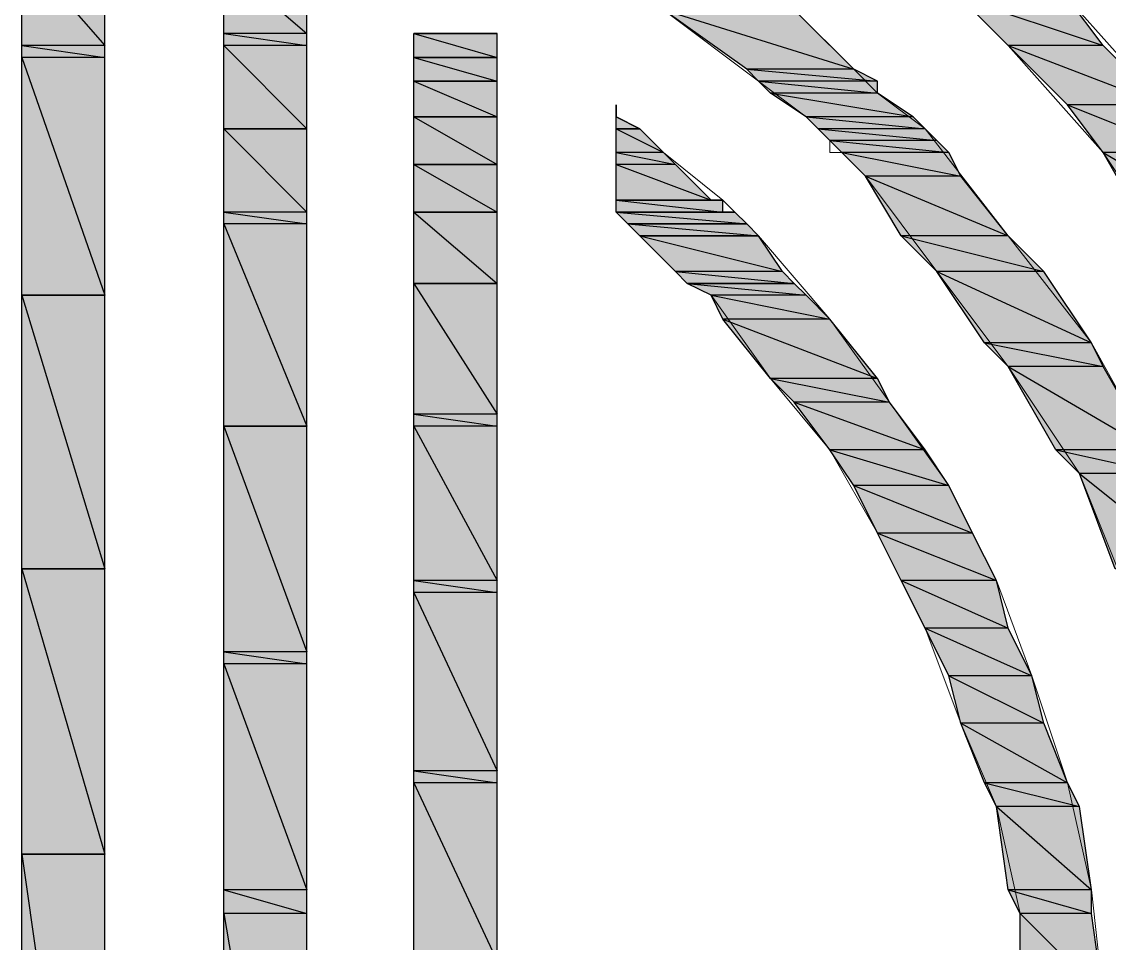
# Model space of a CAD drawing. Header units: millimetres. Extents: x -678 to 5260, y -935 to 3264.
# Drawn here: x 4805.09 to 4835.47, y -808.9 to -783.18 of the extents above; entities that cross this region are included whole.
import ezdxf

# ---------------------------------------------------------------- set-up
doc = ezdxf.new("R2010")
doc.units = ezdxf.units.MM
doc.header["$MEASUREMENT"] = 0
doc.layers.get('0').update_dxf_attribs({"linetype": 'CONTINUOUS'})

msp = doc.modelspace()

# ---------------------------------------------------------------- hatches: boundary and pattern name
at = {"true_color": 0x000007}
h = msp.add_hatch(color=7, dxfattribs=at)
h.paths.add_polyline_path([(4807.41553, -781.18641), (4805.09188, -781.18641), (4807.41553, -783.84201)])
h.paths.add_polyline_path([(4805.09188, -781.18641), (4807.41553, -783.84201), (4805.09188, -783.84201)])
h = msp.add_hatch(color=7, dxfattribs=at)
h.paths.add_polyline_path([(4813.05869, -781.51836), (4810.73503, -781.51836), (4813.05869, -783.51006)])
h.paths.add_polyline_path([(4810.73503, -781.51836), (4813.05869, -783.51006), (4810.73503, -783.51006)])
h = msp.add_hatch(color=7, dxfattribs=at)
h.paths.add_polyline_path([(4834.3035, -782.51421), (4831.31595, -782.51421), (4835.29935, -783.84201)])
h.paths.add_polyline_path([(4831.31595, -782.51421), (4835.29935, -783.84201), (4832.64375, -783.84201)])
h = msp.add_hatch(color=7, dxfattribs=at)
h.paths.add_polyline_path([(4826.66864, -782.84616), (4823.01719, -782.84616), (4828.3284, -784.50591)])
h.paths.add_polyline_path([(4823.01719, -782.84616), (4828.3284, -784.50591), (4825.34084, -784.50591)])
h = msp.add_hatch(color=7, dxfattribs=at)
h.paths.add_polyline_path([(4813.05869, -783.51006), (4810.73503, -783.51006), (4813.05869, -783.84201)])
h.paths.add_polyline_path([(4810.73503, -783.51006), (4813.05869, -783.84201), (4810.73503, -783.84201)])
h = msp.add_hatch(color=7, dxfattribs=at)
h.paths.add_polyline_path([(4818.36989, -783.51006), (4816.04624, -783.51006), (4818.36989, -784.17396)])
h.paths.add_polyline_path([(4816.04624, -783.51006), (4818.36989, -784.17396), (4816.04624, -784.17396)])
h.paths.add_polyline_path([(4818.36989, -784.17396), (4816.04624, -784.17396)])
h.paths.add_polyline_path([(4816.04624, -784.17396), (4818.36989, -784.17396)])
h = msp.add_hatch(color=7, dxfattribs=at)
h.paths.add_polyline_path([(4807.41553, -783.84201), (4805.09188, -783.84201), (4807.41553, -784.17396)])
h.paths.add_polyline_path([(4805.09188, -783.84201), (4807.41553, -784.17396), (4805.09188, -784.17396)])
h = msp.add_hatch(color=7, dxfattribs=at)
h.paths.add_polyline_path([(4813.05869, -783.84201), (4810.73503, -783.84201), (4813.05869, -786.16566)])
h.paths.add_polyline_path([(4810.73503, -783.84201), (4813.05869, -786.16566), (4810.73503, -786.16566)])
h = msp.add_hatch(color=7, dxfattribs=at)
h.paths.add_polyline_path([(4835.29935, -783.84201), (4832.64375, -783.84201), (4836.9591, -785.50176)])
h.paths.add_polyline_path([(4832.64375, -783.84201), (4836.9591, -785.50176), (4834.3035, -785.50176)])
h = msp.add_hatch(color=7, dxfattribs=at)
h.paths.add_polyline_path([(4807.41553, -784.17396), (4805.09188, -784.17396), (4807.41553, -790.81296)])
h.paths.add_polyline_path([(4805.09188, -784.17396), (4807.41553, -790.81296), (4805.09188, -790.81296)])
h = msp.add_hatch(color=7, dxfattribs=at)
h.paths.add_polyline_path([(4818.36989, -784.17396), (4816.04624, -784.17396), (4818.36989, -784.83786)])
h.paths.add_polyline_path([(4816.04624, -784.17396), (4818.36989, -784.83786), (4816.04624, -784.83786)])
h = msp.add_hatch(color=7, dxfattribs=at)
h.paths.add_polyline_path([(4828.3284, -784.50591), (4825.34084, -784.50591), (4828.9923, -784.83786)])
h.paths.add_polyline_path([(4825.34084, -784.50591), (4828.9923, -784.83786), (4825.67279, -784.83786)])
h = msp.add_hatch(color=7, dxfattribs=at)
h.paths.add_polyline_path([(4818.36989, -784.83786), (4816.04624, -784.83786), (4818.36989, -785.83371)])
h.paths.add_polyline_path([(4816.04624, -784.83786), (4818.36989, -785.83371), (4816.04624, -785.83371)])
h = msp.add_hatch(color=7, dxfattribs=at)
h.paths.add_polyline_path([(4828.9923, -784.83786), (4825.67279, -784.83786), (4828.9923, -785.16981)])
h.paths.add_polyline_path([(4825.67279, -784.83786), (4828.9923, -785.16981), (4826.00474, -785.16981)])
h = msp.add_hatch(color=7, dxfattribs=at)
h.paths.add_polyline_path([(4828.9923, -785.16981), (4826.00474, -785.16981), (4829.98815, -785.83371)])
h.paths.add_polyline_path([(4826.00474, -785.16981), (4829.98815, -785.83371), (4827.00059, -785.83371)])
h = msp.add_hatch(color=7, dxfattribs=at)
h.paths.add_polyline_path([(4836.9591, -785.50176), (4834.3035, -785.50176), (4837.623, -786.82956)])
h.paths.add_polyline_path([(4834.3035, -785.50176), (4837.623, -786.82956), (4835.29935, -786.82956)])
h = msp.add_hatch(color=7, dxfattribs=at)
h.paths.add_polyline_path([(4818.36989, -785.83371), (4816.04624, -785.83371), (4818.36989, -787.16151)])
h.paths.add_polyline_path([(4816.04624, -785.83371), (4818.36989, -787.16151), (4816.04624, -787.16151)])
h = msp.add_hatch(color=7, dxfattribs=at)
h.paths.add_polyline_path([(4821.68939, -785.83371), (4822.35329, -786.16566)])
h.paths.add_polyline_path([(4821.68939, -785.83371), (4822.35329, -786.16566), (4821.68939, -786.16566)])
h = msp.add_hatch(color=7, dxfattribs=at)
h.paths.add_polyline_path([(4829.98815, -785.83371), (4827.00059, -785.83371), (4830.3201, -786.16566)])
h.paths.add_polyline_path([(4827.00059, -785.83371), (4830.3201, -786.16566), (4827.33254, -786.16566)])
h = msp.add_hatch(color=7, dxfattribs=at)
h.paths.add_polyline_path([(4813.05869, -786.16566), (4810.73503, -786.16566), (4813.05869, -788.48931)])
h.paths.add_polyline_path([(4810.73503, -786.16566), (4813.05869, -788.48931), (4810.73503, -788.48931)])
h = msp.add_hatch(color=7, dxfattribs=at)
h.paths.add_polyline_path([(4822.35329, -786.16566), (4821.68939, -786.16566), (4823.01719, -786.82956)])
h.paths.add_polyline_path([(4821.68939, -786.16566), (4823.01719, -786.82956), (4821.68939, -786.82956)])
h = msp.add_hatch(color=7, dxfattribs=at)
h.paths.add_polyline_path([(4830.3201, -786.16566), (4827.33254, -786.16566), (4830.65205, -786.49761)])
h.paths.add_polyline_path([(4827.33254, -786.16566), (4830.65205, -786.49761), (4827.6645, -786.49761)])
h = msp.add_hatch(color=7, dxfattribs=at)
h.paths.add_polyline_path([(4830.65205, -786.49761), (4827.6645, -786.49761), (4830.984, -786.82956)])
h.paths.add_polyline_path([(4827.6645, -786.49761), (4830.984, -786.82956), (4827.99645, -786.82956)])
h = msp.add_hatch(color=7, dxfattribs=at)
h.paths.add_polyline_path([(4823.01719, -786.82956), (4821.68939, -786.82956), (4823.34914, -787.16151)])
h.paths.add_polyline_path([(4821.68939, -786.82956), (4823.34914, -787.16151), (4821.68939, -787.16151)])
h = msp.add_hatch(color=7, dxfattribs=at)
h.paths.add_polyline_path([(4830.984, -786.82956), (4827.99645, -786.82956), (4831.31595, -787.49346)])
h.paths.add_polyline_path([(4827.99645, -786.82956), (4831.31595, -787.49346), (4828.66035, -787.49346)])
h = msp.add_hatch(color=7, dxfattribs=at)
h.paths.add_polyline_path([(4837.623, -786.82956), (4835.29935, -786.82956), (4839.28275, -789.15321)])
h.paths.add_polyline_path([(4835.29935, -786.82956), (4839.28275, -789.15321), (4836.62715, -789.15321)])
h = msp.add_hatch(color=7, dxfattribs=at)
h.paths.add_polyline_path([(4818.36989, -787.16151), (4816.04624, -787.16151), (4818.36989, -788.48931)])
h.paths.add_polyline_path([(4816.04624, -787.16151), (4818.36989, -788.48931), (4816.04624, -788.48931)])
h = msp.add_hatch(color=7, dxfattribs=at)
h.paths.add_polyline_path([(4823.34914, -787.16151), (4821.68939, -787.16151), (4824.34499, -788.15736)])
h.paths.add_polyline_path([(4821.68939, -787.16151), (4824.34499, -788.15736), (4821.68939, -788.15736)])
h = msp.add_hatch(color=7, dxfattribs=at)
h.paths.add_polyline_path([(4831.31595, -787.49346), (4828.66035, -787.49346), (4832.64375, -789.15321)])
h.paths.add_polyline_path([(4828.66035, -787.49346), (4832.64375, -789.15321), (4829.6562, -789.15321)])
h = msp.add_hatch(color=7, dxfattribs=at)
h.paths.add_polyline_path([(4824.34499, -788.15736), (4821.68939, -788.15736), (4824.67694, -788.15736)])
h.paths.add_polyline_path([(4821.68939, -788.15736), (4824.67694, -788.15736)])
h = msp.add_hatch(color=7, dxfattribs=at)
h.paths.add_polyline_path([(4824.67694, -788.15736), (4821.68939, -788.15736), (4824.67694, -788.48931)])
h.paths.add_polyline_path([(4821.68939, -788.15736), (4824.67694, -788.48931), (4821.68939, -788.48931)])
h = msp.add_hatch(color=7, dxfattribs=at)
h.paths.add_polyline_path([(4813.05869, -788.48931), (4810.73503, -788.48931), (4813.05869, -788.82126)])
h.paths.add_polyline_path([(4810.73503, -788.48931), (4813.05869, -788.82126), (4810.73503, -788.82126)])
h = msp.add_hatch(color=7, dxfattribs=at)
h.paths.add_polyline_path([(4818.36989, -788.48931), (4816.04624, -788.48931), (4818.36989, -790.48101)])
h.paths.add_polyline_path([(4816.04624, -788.48931), (4818.36989, -790.48101), (4816.04624, -790.48101)])
h = msp.add_hatch(color=7, dxfattribs=at)
h.paths.add_polyline_path([(4824.67694, -788.48931), (4821.68939, -788.48931), (4825.00889, -788.48931)])
h.paths.add_polyline_path([(4821.68939, -788.48931), (4825.00889, -788.48931)])
h = msp.add_hatch(color=7, dxfattribs=at)
h.paths.add_polyline_path([(4825.00889, -788.48931), (4821.68939, -788.48931), (4825.34084, -788.82126)])
h.paths.add_polyline_path([(4821.68939, -788.48931), (4825.34084, -788.82126), (4822.02134, -788.82126)])
h = msp.add_hatch(color=7, dxfattribs=at)
h.paths.add_polyline_path([(4813.05869, -788.82126), (4810.73503, -788.82126), (4813.05869, -794.46442)])
h.paths.add_polyline_path([(4810.73503, -788.82126), (4813.05869, -794.46442), (4810.73503, -794.46442)])
h = msp.add_hatch(color=7, dxfattribs=at)
h.paths.add_polyline_path([(4825.34084, -788.82126), (4822.02134, -788.82126), (4825.67279, -789.15321)])
h.paths.add_polyline_path([(4822.02134, -788.82126), (4825.67279, -789.15321), (4822.35329, -789.15321)])
h = msp.add_hatch(color=7, dxfattribs=at)
h.paths.add_polyline_path([(4825.67279, -789.15321), (4822.35329, -789.15321), (4826.33669, -790.14906)])
h.paths.add_polyline_path([(4822.35329, -789.15321), (4826.33669, -790.14906), (4823.34914, -790.14906)])
h = msp.add_hatch(color=7, dxfattribs=at)
h.paths.add_polyline_path([(4832.64375, -789.15321), (4829.6562, -789.15321), (4833.6396, -790.14906)])
h.paths.add_polyline_path([(4829.6562, -789.15321), (4833.6396, -790.14906), (4830.65205, -790.14906)])
h = msp.add_hatch(color=7, dxfattribs=at)
h.paths.add_polyline_path([(4826.33669, -790.14906), (4823.34914, -790.14906), (4826.66864, -790.48101)])
h.paths.add_polyline_path([(4823.34914, -790.14906), (4826.66864, -790.48101), (4823.68109, -790.48101)])
h = msp.add_hatch(color=7, dxfattribs=at)
h.paths.add_polyline_path([(4833.6396, -790.14906), (4830.65205, -790.14906), (4834.9674, -792.14077)])
h.paths.add_polyline_path([(4830.65205, -790.14906), (4834.9674, -792.14077), (4831.97985, -792.14077)])
h = msp.add_hatch(color=7, dxfattribs=at)
h.paths.add_polyline_path([(4818.36989, -790.48101), (4816.04624, -790.48101), (4818.36989, -794.13247)])
h.paths.add_polyline_path([(4816.04624, -790.48101), (4818.36989, -794.13247), (4816.04624, -794.13247)])
h = msp.add_hatch(color=7, dxfattribs=at)
h.paths.add_polyline_path([(4826.66864, -790.48101), (4823.68109, -790.48101), (4827.00059, -790.81296)])
h.paths.add_polyline_path([(4823.68109, -790.48101), (4827.00059, -790.81296), (4824.34499, -790.81296)])
h = msp.add_hatch(color=7, dxfattribs=at)
h.paths.add_polyline_path([(4807.41553, -790.81296), (4805.09188, -790.81296), (4807.41553, -798.44782)])
h.paths.add_polyline_path([(4805.09188, -790.81296), (4807.41553, -798.44782), (4805.09188, -798.44782)])
h = msp.add_hatch(color=7, dxfattribs=at)
h.paths.add_polyline_path([(4827.00059, -790.81296), (4824.34499, -790.81296), (4827.6645, -791.47686)])
h.paths.add_polyline_path([(4824.34499, -790.81296), (4827.6645, -791.47686), (4824.67694, -791.47686)])
h = msp.add_hatch(color=7, dxfattribs=at)
h.paths.add_polyline_path([(4827.6645, -791.47686), (4824.67694, -791.47686), (4828.9923, -793.13662)])
h.paths.add_polyline_path([(4824.67694, -791.47686), (4828.9923, -793.13662), (4826.00474, -793.13662)])
h = msp.add_hatch(color=7, dxfattribs=at)
h.paths.add_polyline_path([(4834.9674, -792.14077), (4831.97985, -792.14077), (4835.29935, -792.80467)])
h.paths.add_polyline_path([(4831.97985, -792.14077), (4835.29935, -792.80467), (4832.64375, -792.80467)])
h = msp.add_hatch(color=7, dxfattribs=at)
h.paths.add_polyline_path([(4835.29935, -792.80467), (4832.64375, -792.80467), (4836.62715, -795.12832)])
h.paths.add_polyline_path([(4832.64375, -792.80467), (4836.62715, -795.12832), (4833.97155, -795.12832)])
h = msp.add_hatch(color=7, dxfattribs=at)
h.paths.add_polyline_path([(4828.9923, -793.13662), (4826.00474, -793.13662), (4829.32425, -793.80052)])
h.paths.add_polyline_path([(4826.00474, -793.13662), (4829.32425, -793.80052), (4826.66864, -793.80052)])
h = msp.add_hatch(color=7, dxfattribs=at)
h.paths.add_polyline_path([(4829.32425, -793.80052), (4826.66864, -793.80052), (4830.3201, -795.12832)])
h.paths.add_polyline_path([(4826.66864, -793.80052), (4830.3201, -795.12832), (4827.6645, -795.12832)])
h = msp.add_hatch(color=7, dxfattribs=at)
h.paths.add_polyline_path([(4818.36989, -794.13247), (4816.04624, -794.13247), (4818.36989, -794.46442)])
h.paths.add_polyline_path([(4816.04624, -794.13247), (4818.36989, -794.46442), (4816.04624, -794.46442)])
h = msp.add_hatch(color=7, dxfattribs=at)
h.paths.add_polyline_path([(4813.05869, -794.46442), (4810.73503, -794.46442), (4813.05869, -800.77147)])
h.paths.add_polyline_path([(4810.73503, -794.46442), (4813.05869, -800.77147), (4810.73503, -800.77147)])
h = msp.add_hatch(color=7, dxfattribs=at)
h.paths.add_polyline_path([(4818.36989, -794.46442), (4816.04624, -794.46442), (4818.36989, -798.77977)])
h.paths.add_polyline_path([(4816.04624, -794.46442), (4818.36989, -798.77977), (4816.04624, -798.77977)])
h = msp.add_hatch(color=7, dxfattribs=at)
h.paths.add_polyline_path([(4830.3201, -795.12832), (4827.6645, -795.12832), (4830.984, -796.12417)])
h.paths.add_polyline_path([(4827.6645, -795.12832), (4830.984, -796.12417), (4828.3284, -796.12417)])
h = msp.add_hatch(color=7, dxfattribs=at)
h.paths.add_polyline_path([(4836.62715, -795.12832), (4833.97155, -795.12832), (4836.9591, -795.79222)])
h.paths.add_polyline_path([(4833.97155, -795.12832), (4836.9591, -795.79222), (4834.63545, -795.79222)])
h = msp.add_hatch(color=7, dxfattribs=at)
h.paths.add_polyline_path([(4836.9591, -795.79222), (4834.63545, -795.79222), (4837.95495, -798.44782)])
h.paths.add_polyline_path([(4834.63545, -795.79222), (4837.95495, -798.44782), (4835.6313, -798.44782)])
h = msp.add_hatch(color=7, dxfattribs=at)
h.paths.add_polyline_path([(4830.984, -796.12417), (4828.3284, -796.12417), (4831.6479, -797.45197)])
h.paths.add_polyline_path([(4828.3284, -796.12417), (4831.6479, -797.45197), (4828.9923, -797.45197)])
h = msp.add_hatch(color=7, dxfattribs=at)
h.paths.add_polyline_path([(4831.6479, -797.45197), (4828.9923, -797.45197), (4832.3118, -798.77977)])
h.paths.add_polyline_path([(4828.9923, -797.45197), (4832.3118, -798.77977), (4829.6562, -798.77977)])
h = msp.add_hatch(color=7, dxfattribs=at)
h.paths.add_polyline_path([(4807.41553, -798.44782), (4805.09188, -798.44782), (4807.41553, -806.41462)])
h.paths.add_polyline_path([(4805.09188, -798.44782), (4807.41553, -806.41462), (4805.09188, -806.41462)])
h = msp.add_hatch(color=7, dxfattribs=at)
h.paths.add_polyline_path([(4818.36989, -798.77977), (4816.04624, -798.77977), (4818.36989, -799.11172)])
h.paths.add_polyline_path([(4816.04624, -798.77977), (4818.36989, -799.11172), (4816.04624, -799.11172)])
h = msp.add_hatch(color=7, dxfattribs=at)
h.paths.add_polyline_path([(4832.3118, -798.77977), (4829.6562, -798.77977), (4832.64375, -800.10757)])
h.paths.add_polyline_path([(4829.6562, -798.77977), (4832.64375, -800.10757), (4830.3201, -800.10757)])
h = msp.add_hatch(color=7, dxfattribs=at)
h.paths.add_polyline_path([(4818.36989, -799.11172), (4816.04624, -799.11172), (4818.36989, -804.09097)])
h.paths.add_polyline_path([(4816.04624, -799.11172), (4818.36989, -804.09097), (4816.04624, -804.09097)])
h = msp.add_hatch(color=7, dxfattribs=at)
h.paths.add_polyline_path([(4832.64375, -800.10757), (4830.3201, -800.10757), (4833.30765, -801.43537)])
h.paths.add_polyline_path([(4830.3201, -800.10757), (4833.30765, -801.43537), (4830.984, -801.43537)])
h = msp.add_hatch(color=7, dxfattribs=at)
h.paths.add_polyline_path([(4813.05869, -800.77147), (4810.73503, -800.77147), (4813.05869, -801.10342)])
h.paths.add_polyline_path([(4810.73503, -800.77147), (4813.05869, -801.10342), (4810.73503, -801.10342)])
h = msp.add_hatch(color=7, dxfattribs=at)
h.paths.add_polyline_path([(4813.05869, -801.10342), (4810.73503, -801.10342), (4813.05869, -807.41047)])
h.paths.add_polyline_path([(4810.73503, -801.10342), (4813.05869, -807.41047), (4810.73503, -807.41047)])
h = msp.add_hatch(color=7, dxfattribs=at)
h.paths.add_polyline_path([(4833.30765, -801.43537), (4830.984, -801.43537), (4833.6396, -802.76317)])
h.paths.add_polyline_path([(4830.984, -801.43537), (4833.6396, -802.76317), (4831.31595, -802.76317)])
h = msp.add_hatch(color=7, dxfattribs=at)
h.paths.add_polyline_path([(4833.6396, -802.76317), (4831.31595, -802.76317), (4834.3035, -804.42292)])
h.paths.add_polyline_path([(4831.31595, -802.76317), (4834.3035, -804.42292), (4831.97985, -804.42292)])
h = msp.add_hatch(color=7, dxfattribs=at)
h.paths.add_polyline_path([(4818.36989, -804.09097), (4816.04624, -804.09097), (4818.36989, -804.42292)])
h.paths.add_polyline_path([(4816.04624, -804.09097), (4818.36989, -804.42292), (4816.04624, -804.42292)])
h = msp.add_hatch(color=7, dxfattribs=at)
h.paths.add_polyline_path([(4818.36989, -804.42292), (4816.04624, -804.42292), (4818.36989, -809.40218)])
h.paths.add_polyline_path([(4816.04624, -804.42292), (4818.36989, -809.40218), (4816.04624, -809.40218)])
h = msp.add_hatch(color=7, dxfattribs=at)
h.paths.add_polyline_path([(4834.3035, -804.42292), (4831.97985, -804.42292), (4834.63545, -805.08682)])
h.paths.add_polyline_path([(4831.97985, -804.42292), (4834.63545, -805.08682), (4832.3118, -805.08682)])
h = msp.add_hatch(color=7, dxfattribs=at)
h.paths.add_polyline_path([(4834.63545, -805.08682), (4832.3118, -805.08682), (4834.9674, -807.41047)])
h.paths.add_polyline_path([(4832.3118, -805.08682), (4834.9674, -807.41047), (4832.64375, -807.41047)])
h = msp.add_hatch(color=7, dxfattribs=at)
h.paths.add_polyline_path([(4807.41553, -806.41462), (4805.09188, -806.41462), (4807.41553, -822.68018)])
h.paths.add_polyline_path([(4805.09188, -806.41462), (4807.41553, -822.68018), (4805.09188, -822.68018)])
h = msp.add_hatch(color=7, dxfattribs=at)
h.paths.add_polyline_path([(4813.05869, -807.41047), (4810.73503, -807.41047), (4813.05869, -808.07438)])
h.paths.add_polyline_path([(4810.73503, -807.41047), (4813.05869, -808.07438), (4810.73503, -808.07438)])
h = msp.add_hatch(color=7, dxfattribs=at)
h.paths.add_polyline_path([(4834.9674, -807.41047), (4832.64375, -807.41047), (4834.9674, -808.07438)])
h.paths.add_polyline_path([(4832.64375, -807.41047), (4834.9674, -808.07438), (4832.9757, -808.07438)])
h = msp.add_hatch(color=7, dxfattribs=at)
h.paths.add_polyline_path([(4813.05869, -808.07438), (4810.73503, -808.07438), (4813.05869, -821.68433)])
h.paths.add_polyline_path([(4810.73503, -808.07438), (4813.05869, -821.68433), (4810.73503, -821.68433)])
h = msp.add_hatch(color=7, dxfattribs=at)
h.paths.add_polyline_path([(4834.9674, -808.07438), (4832.9757, -808.07438), (4835.29935, -810.39803)])
h.paths.add_polyline_path([(4832.9757, -808.07438), (4835.29935, -810.39803), (4832.9757, -810.39803)])

# ---------------------------------------------------------------- linework, layer by layer
at = {"color": 7, "linetype": 'Continuous', "lineweight": 9, "true_color": 0x000007}
for points in [[(4807.41553, -780.85446), (4807.41553, -784.17396), (4807.41553, -787.49346), (4807.41553, -790.81296), (4807.41553, -794.46442), (4807.41553, -798.44782), (4807.41553, -806.41462), (4807.41553, -822.68018)], [(4805.09188, -822.68018), (4805.09188, -806.41462), (4805.09188, -798.44782), (4805.09188, -794.46442), (4805.09188, -790.81296), (4805.09188, -787.49346), (4805.09188, -784.17396), (4805.09188, -781.18641)], [(4810.73503, -822.01628), (4810.73503, -808.07438), (4810.73503, -801.10342), (4810.73503, -797.78392), (4810.73503, -794.46442), (4810.73503, -791.47686), (4810.73503, -788.82126), (4810.73503, -786.16566), (4810.73503, -783.84201), (4810.73503, -781.51836)], [(4813.05869, -781.51836), (4813.05869, -783.51006), (4813.05869, -786.16566), (4813.05869, -788.48931), (4813.05869, -791.47686), (4813.05869, -794.46442), (4813.05869, -797.45197), (4813.05869, -801.10342), (4813.05869, -807.41047), (4813.05869, -821.68433)], [(4825.67279, -781.85031), (4828.3284, -784.50591), (4828.9923, -785.16981), (4830.3201, -786.16566), (4832.64375, -789.15321), (4834.9674, -792.14077), (4836.62715, -795.12832)], [(4834.3035, -782.51421), (4836.9591, -785.50176)], [(4835.96325, -799.11172), (4834.63545, -795.79222), (4832.64375, -792.80467), (4830.65205, -790.14906), (4828.66035, -787.49346), (4827.99645, -786.82956), (4827.6645, -786.82956), (4827.6645, -786.49761), (4827.00059, -785.83371), (4825.67279, -784.83786), (4823.01719, -782.84616)], [(4837.29105, -789.81711), (4835.29935, -786.82956), (4832.64375, -783.84201), (4831.97985, -783.17811), (4831.6479, -782.84616)], [(4816.04624, -809.73413), (4816.04624, -804.42292), (4816.04624, -799.11172), (4816.04624, -796.78807), (4816.04624, -794.46442), (4816.04624, -792.14077), (4816.04624, -790.48101), (4816.04624, -788.48931), (4816.04624, -787.16151), (4816.04624, -785.83371), (4816.04624, -784.83786), (4816.04624, -784.17396), (4816.04624, -783.51006), (4816.37819, -783.51006), (4816.37819, -783.51006), (4817.04209, -783.51006), (4818.03794, -783.51006), (4818.36989, -783.51006), (4818.36989, -784.17396), (4818.36989, -784.83786), (4818.36989, -785.83371), (4818.36989, -787.16151), (4818.36989, -788.48931), (4818.36989, -790.48101), (4818.36989, -792.14077), (4818.36989, -794.46442), (4818.36989, -796.45612), (4818.36989, -798.77977), (4818.36989, -804.09097), (4818.36989, -809.40218)], [(4832.9757, -811.06193), (4832.9757, -808.07438), (4832.3118, -805.08682), (4831.31595, -802.76317), (4830.3201, -800.10757), (4828.9923, -797.45197), (4827.6645, -795.12832), (4826.00474, -793.13662), (4824.34499, -790.81296), (4823.68109, -790.48101), (4823.68109, -790.48101), (4823.68109, -790.48101), (4823.34914, -790.14906), (4822.35329, -789.15321), (4822.02134, -788.82126), (4821.68939, -788.48931), (4821.68939, -788.48931), (4821.68939, -788.15736), (4821.68939, -788.15736), (4821.68939, -787.16151), (4821.68939, -786.16566), (4821.68939, -785.83371), (4821.68939, -785.50176), (4821.68939, -785.83371), (4822.35329, -786.16566), (4823.01719, -786.82956), (4824.67694, -788.15736), (4825.00889, -788.48931), (4825.34084, -788.82126), (4825.67279, -789.15321), (4827.6645, -791.47686), (4829.32425, -793.80052), (4830.984, -796.12417), (4832.3118, -798.77977), (4833.30765, -801.43537), (4834.3035, -804.42292), (4834.9674, -807.41047), (4835.29935, -810.39803)]]:
    msp.add_lwpolyline(points, dxfattribs=at)
at = {"color": 7, "linetype": 'Continuous', "lineweight": -2, "true_color": 0x000007}
for points in [[(4807.41553, -781.18641), (4805.09188, -781.18641), (4807.41553, -783.84201)], [(4805.09188, -781.18641), (4807.41553, -783.84201), (4805.09188, -783.84201)], [(4813.05869, -781.51836), (4810.73503, -781.51836), (4813.05869, -783.51006)], [(4810.73503, -781.51836), (4813.05869, -783.51006), (4810.73503, -783.51006)], [(4834.3035, -782.51421), (4831.31595, -782.51421), (4835.29935, -783.84201)], [(4831.31595, -782.51421), (4835.29935, -783.84201), (4832.64375, -783.84201)], [(4826.66864, -782.84616), (4823.01719, -782.84616), (4828.3284, -784.50591)], [(4823.01719, -782.84616), (4828.3284, -784.50591), (4825.34084, -784.50591)], [(4813.05869, -783.51006), (4810.73503, -783.51006), (4813.05869, -783.84201)], [(4810.73503, -783.51006), (4813.05869, -783.84201), (4810.73503, -783.84201)], [(4816.04624, -783.51006), (4818.36989, -783.51006), (4818.36989, -783.51006)], [(4818.36989, -783.51006), (4818.36989, -783.51006), (4816.04624, -783.51006)], [(4818.36989, -783.51006), (4816.04624, -783.51006)], [(4816.04624, -783.51006), (4818.36989, -783.51006), (4818.36989, -783.51006)], [(4818.36989, -783.51006), (4816.04624, -783.51006), (4818.36989, -784.17396)], [(4816.04624, -783.51006), (4818.36989, -784.17396), (4816.04624, -784.17396)], [(4807.41553, -783.84201), (4805.09188, -783.84201), (4807.41553, -784.17396)], [(4805.09188, -783.84201), (4807.41553, -784.17396), (4805.09188, -784.17396)], [(4813.05869, -783.84201), (4810.73503, -783.84201), (4813.05869, -786.16566)], [(4810.73503, -783.84201), (4813.05869, -786.16566), (4810.73503, -786.16566)], [(4835.29935, -783.84201), (4832.64375, -783.84201), (4836.9591, -785.50176)], [(4832.64375, -783.84201), (4836.9591, -785.50176), (4834.3035, -785.50176)], [(4807.41553, -784.17396), (4805.09188, -784.17396), (4807.41553, -790.81296)], [(4805.09188, -784.17396), (4807.41553, -790.81296), (4805.09188, -790.81296)], [(4818.36989, -784.17396), (4816.04624, -784.17396)], [(4816.04624, -784.17396), (4818.36989, -784.17396), (4818.36989, -784.17396)], [(4818.36989, -784.17396), (4816.04624, -784.17396), (4818.36989, -784.83786)], [(4816.04624, -784.17396), (4818.36989, -784.83786), (4816.04624, -784.83786)], [(4828.3284, -784.50591), (4825.34084, -784.50591), (4828.9923, -784.83786)], [(4825.34084, -784.50591), (4828.9923, -784.83786), (4825.67279, -784.83786)], [(4816.04624, -784.83786), (4818.36989, -784.83786), (4818.36989, -784.83786)], [(4818.36989, -784.83786), (4818.36989, -784.83786), (4816.04624, -784.83786)], [(4818.36989, -784.83786), (4816.04624, -784.83786), (4818.36989, -785.83371)], [(4816.04624, -784.83786), (4818.36989, -785.83371), (4816.04624, -785.83371)], [(4828.9923, -784.83786), (4825.67279, -784.83786), (4828.9923, -785.16981)], [(4825.67279, -784.83786), (4828.9923, -785.16981), (4826.00474, -785.16981)], [(4828.9923, -785.16981), (4826.00474, -785.16981), (4829.98815, -785.83371)], [(4826.00474, -785.16981), (4829.98815, -785.83371), (4827.00059, -785.83371)], [(4821.68939, -785.50176), (4821.68939, -785.50176)], [(4821.68939, -785.83371), (4821.68939, -785.50176)], [(4821.68939, -785.50176), (4821.68939, -785.83371), (4821.68939, -785.83371)], [(4836.9591, -785.50176), (4834.3035, -785.50176), (4837.623, -786.82956)], [(4834.3035, -785.50176), (4837.623, -786.82956), (4835.29935, -786.82956)], [(4816.04624, -785.83371), (4818.36989, -785.83371), (4818.36989, -785.83371)], [(4818.36989, -785.83371), (4818.36989, -785.83371), (4816.04624, -785.83371)], [(4818.36989, -785.83371), (4816.04624, -785.83371), (4818.36989, -787.16151)], [(4816.04624, -785.83371), (4818.36989, -787.16151), (4816.04624, -787.16151)], [(4821.68939, -785.83371), (4821.68939, -785.83371), (4822.35329, -786.16566)], [(4821.68939, -785.83371), (4822.35329, -786.16566), (4821.68939, -786.16566)], [(4829.98815, -785.83371), (4827.00059, -785.83371), (4830.3201, -786.16566)], [(4827.00059, -785.83371), (4830.3201, -786.16566), (4827.33254, -786.16566)], [(4810.73503, -786.16566), (4813.05869, -786.16566), (4813.05869, -786.16566)], [(4813.05869, -786.16566), (4813.05869, -786.16566), (4810.73503, -786.16566)], [(4813.05869, -786.16566), (4810.73503, -786.16566), (4813.05869, -788.48931)], [(4810.73503, -786.16566), (4813.05869, -788.48931), (4810.73503, -788.48931)], [(4822.35329, -786.16566), (4821.68939, -786.16566)], [(4821.68939, -786.16566), (4822.35329, -786.16566)], [(4822.35329, -786.16566), (4821.68939, -786.16566), (4823.01719, -786.82956)], [(4821.68939, -786.16566), (4823.01719, -786.82956), (4821.68939, -786.82956)], [(4830.3201, -786.16566), (4827.33254, -786.16566), (4830.65205, -786.49761)], [(4827.33254, -786.16566), (4830.65205, -786.49761), (4827.6645, -786.49761)], [(4830.65205, -786.49761), (4827.6645, -786.49761), (4830.984, -786.82956)], [(4827.6645, -786.49761), (4830.984, -786.82956), (4827.99645, -786.82956)], [(4823.01719, -786.82956), (4821.68939, -786.82956), (4823.34914, -787.16151)], [(4821.68939, -786.82956), (4823.34914, -787.16151), (4821.68939, -787.16151)], [(4830.984, -786.82956), (4827.99645, -786.82956), (4831.31595, -787.49346)], [(4827.99645, -786.82956), (4831.31595, -787.49346), (4828.66035, -787.49346)], [(4837.623, -786.82956), (4835.29935, -786.82956), (4839.28275, -789.15321)], [(4835.29935, -786.82956), (4839.28275, -789.15321), (4836.62715, -789.15321)], [(4816.04624, -787.16151), (4818.36989, -787.16151), (4818.36989, -787.16151)], [(4818.36989, -787.16151), (4818.36989, -787.16151), (4816.04624, -787.16151)], [(4818.36989, -787.16151), (4816.04624, -787.16151), (4818.36989, -788.48931)], [(4816.04624, -787.16151), (4818.36989, -788.48931), (4816.04624, -788.48931)], [(4823.34914, -787.16151), (4821.68939, -787.16151), (4824.34499, -788.15736)], [(4821.68939, -787.16151), (4824.34499, -788.15736), (4821.68939, -788.15736)], [(4831.31595, -787.49346), (4828.66035, -787.49346), (4832.64375, -789.15321)], [(4828.66035, -787.49346), (4832.64375, -789.15321), (4829.6562, -789.15321)], [(4824.34499, -788.15736), (4821.68939, -788.15736), (4824.67694, -788.15736)], [(4821.68939, -788.15736), (4824.67694, -788.15736)], [(4824.67694, -788.15736), (4821.68939, -788.15736), (4824.67694, -788.48931)], [(4821.68939, -788.15736), (4824.67694, -788.48931), (4821.68939, -788.48931)], [(4813.05869, -788.48931), (4810.73503, -788.48931), (4813.05869, -788.82126)], [(4810.73503, -788.48931), (4813.05869, -788.82126), (4810.73503, -788.82126)], [(4816.04624, -788.48931), (4818.36989, -788.48931), (4818.36989, -788.48931)], [(4818.36989, -788.48931), (4818.36989, -788.48931), (4816.04624, -788.48931)], [(4818.36989, -788.48931), (4816.04624, -788.48931), (4818.36989, -790.48101)], [(4816.04624, -788.48931), (4818.36989, -790.48101), (4816.04624, -790.48101)], [(4824.67694, -788.48931), (4821.68939, -788.48931), (4825.00889, -788.48931)], [(4821.68939, -788.48931), (4825.00889, -788.48931)], [(4825.00889, -788.48931), (4821.68939, -788.48931)], [(4821.68939, -788.48931), (4825.00889, -788.48931)], [(4825.00889, -788.48931), (4821.68939, -788.48931), (4825.34084, -788.82126)], [(4821.68939, -788.48931), (4825.34084, -788.82126), (4822.02134, -788.82126)], [(4813.05869, -788.82126), (4810.73503, -788.82126), (4813.05869, -794.46442)], [(4810.73503, -788.82126), (4813.05869, -794.46442), (4810.73503, -794.46442)], [(4822.02134, -788.82126), (4825.34084, -788.82126), (4825.34084, -788.82126)], [(4825.34084, -788.82126), (4825.34084, -788.82126), (4822.02134, -788.82126)], [(4825.34084, -788.82126), (4822.02134, -788.82126), (4825.67279, -789.15321)], [(4822.02134, -788.82126), (4825.67279, -789.15321), (4822.35329, -789.15321)], [(4825.67279, -789.15321), (4822.35329, -789.15321)], [(4822.35329, -789.15321), (4825.67279, -789.15321)], [(4825.67279, -789.15321), (4822.35329, -789.15321), (4826.33669, -790.14906)], [(4822.35329, -789.15321), (4826.33669, -790.14906), (4823.34914, -790.14906)], [(4832.64375, -789.15321), (4829.6562, -789.15321), (4833.6396, -790.14906)], [(4829.6562, -789.15321), (4833.6396, -790.14906), (4830.65205, -790.14906)], [(4826.33669, -790.14906), (4823.34914, -790.14906), (4826.66864, -790.48101)], [(4823.34914, -790.14906), (4826.66864, -790.48101), (4823.68109, -790.48101)], [(4833.6396, -790.14906), (4830.65205, -790.14906), (4834.9674, -792.14077)], [(4830.65205, -790.14906), (4834.9674, -792.14077), (4831.97985, -792.14077)], [(4816.04624, -790.48101), (4818.36989, -790.48101), (4818.36989, -790.48101)], [(4818.36989, -790.48101), (4818.36989, -790.48101), (4816.04624, -790.48101)], [(4818.36989, -790.48101), (4816.04624, -790.48101), (4818.36989, -794.13247)], [(4816.04624, -790.48101), (4818.36989, -794.13247), (4816.04624, -794.13247)], [(4826.66864, -790.48101), (4823.68109, -790.48101)], [(4823.68109, -790.48101), (4826.66864, -790.48101)], [(4826.66864, -790.48101), (4823.68109, -790.48101)], [(4823.68109, -790.48101), (4826.66864, -790.48101)], [(4826.66864, -790.48101), (4823.68109, -790.48101), (4827.00059, -790.81296)], [(4823.68109, -790.48101), (4827.00059, -790.81296), (4824.34499, -790.81296)], [(4807.41553, -790.81296), (4805.09188, -790.81296)], [(4805.09188, -790.81296), (4807.41553, -790.81296)], [(4807.41553, -790.81296), (4805.09188, -790.81296), (4807.41553, -798.44782)], [(4805.09188, -790.81296), (4807.41553, -798.44782), (4805.09188, -798.44782)], [(4827.00059, -790.81296), (4824.34499, -790.81296), (4827.6645, -791.47686)], [(4824.34499, -790.81296), (4827.6645, -791.47686), (4824.67694, -791.47686)], [(4827.6645, -791.47686), (4824.67694, -791.47686), (4828.9923, -793.13662)], [(4824.67694, -791.47686), (4828.9923, -793.13662), (4826.00474, -793.13662)], [(4834.9674, -792.14077), (4831.97985, -792.14077), (4835.29935, -792.80467)], [(4831.97985, -792.14077), (4835.29935, -792.80467), (4832.64375, -792.80467)], [(4835.29935, -792.80467), (4832.64375, -792.80467), (4836.62715, -795.12832)], [(4832.64375, -792.80467), (4836.62715, -795.12832), (4833.97155, -795.12832)], [(4828.9923, -793.13662), (4826.00474, -793.13662), (4829.32425, -793.80052)], [(4826.00474, -793.13662), (4829.32425, -793.80052), (4826.66864, -793.80052)], [(4829.32425, -793.80052), (4826.66864, -793.80052), (4830.3201, -795.12832)], [(4826.66864, -793.80052), (4830.3201, -795.12832), (4827.6645, -795.12832)], [(4818.36989, -794.13247), (4816.04624, -794.13247), (4818.36989, -794.46442)], [(4816.04624, -794.13247), (4818.36989, -794.46442), (4816.04624, -794.46442)], [(4813.05869, -794.46442), (4810.73503, -794.46442)], [(4810.73503, -794.46442), (4813.05869, -794.46442)], [(4813.05869, -794.46442), (4810.73503, -794.46442), (4813.05869, -800.77147)], [(4810.73503, -794.46442), (4813.05869, -800.77147), (4810.73503, -800.77147)], [(4818.36989, -794.46442), (4816.04624, -794.46442), (4818.36989, -798.77977)], [(4816.04624, -794.46442), (4818.36989, -798.77977), (4816.04624, -798.77977)], [(4830.3201, -795.12832), (4827.6645, -795.12832), (4830.984, -796.12417)], [(4827.6645, -795.12832), (4830.984, -796.12417), (4828.3284, -796.12417)], [(4836.62715, -795.12832), (4833.97155, -795.12832), (4836.9591, -795.79222)], [(4833.97155, -795.12832), (4836.9591, -795.79222), (4834.63545, -795.79222)], [(4836.9591, -795.79222), (4834.63545, -795.79222), (4837.95495, -798.44782)], [(4834.63545, -795.79222), (4837.95495, -798.44782), (4835.6313, -798.44782)], [(4830.984, -796.12417), (4828.3284, -796.12417), (4831.6479, -797.45197)], [(4828.3284, -796.12417), (4831.6479, -797.45197), (4828.9923, -797.45197)], [(4831.6479, -797.45197), (4828.9923, -797.45197), (4832.3118, -798.77977)], [(4828.9923, -797.45197), (4832.3118, -798.77977), (4829.6562, -798.77977)], [(4805.09188, -798.44782), (4807.41553, -798.44782), (4807.41553, -798.44782)], [(4807.41553, -798.44782), (4807.41553, -798.44782), (4805.09188, -798.44782)], [(4807.41553, -798.44782), (4805.09188, -798.44782), (4807.41553, -806.41462)], [(4805.09188, -798.44782), (4807.41553, -806.41462), (4805.09188, -806.41462)], [(4818.36989, -798.77977), (4816.04624, -798.77977), (4818.36989, -799.11172)], [(4816.04624, -798.77977), (4818.36989, -799.11172), (4816.04624, -799.11172)], [(4832.3118, -798.77977), (4829.6562, -798.77977), (4832.64375, -800.10757)], [(4829.6562, -798.77977), (4832.64375, -800.10757), (4830.3201, -800.10757)], [(4818.36989, -799.11172), (4816.04624, -799.11172), (4818.36989, -804.09097)], [(4816.04624, -799.11172), (4818.36989, -804.09097), (4816.04624, -804.09097)], [(4832.64375, -800.10757), (4830.3201, -800.10757), (4833.30765, -801.43537)], [(4830.3201, -800.10757), (4833.30765, -801.43537), (4830.984, -801.43537)], [(4813.05869, -800.77147), (4810.73503, -800.77147), (4813.05869, -801.10342)], [(4810.73503, -800.77147), (4813.05869, -801.10342), (4810.73503, -801.10342)], [(4813.05869, -801.10342), (4810.73503, -801.10342), (4813.05869, -807.41047)], [(4810.73503, -801.10342), (4813.05869, -807.41047), (4810.73503, -807.41047)], [(4833.30765, -801.43537), (4830.984, -801.43537), (4833.6396, -802.76317)], [(4830.984, -801.43537), (4833.6396, -802.76317), (4831.31595, -802.76317)], [(4833.6396, -802.76317), (4831.31595, -802.76317), (4834.3035, -804.42292)], [(4831.31595, -802.76317), (4834.3035, -804.42292), (4831.97985, -804.42292)], [(4818.36989, -804.09097), (4816.04624, -804.09097), (4818.36989, -804.42292)], [(4816.04624, -804.09097), (4818.36989, -804.42292), (4816.04624, -804.42292)], [(4818.36989, -804.42292), (4816.04624, -804.42292), (4818.36989, -809.40218)], [(4816.04624, -804.42292), (4818.36989, -809.40218), (4816.04624, -809.40218)], [(4834.3035, -804.42292), (4831.97985, -804.42292), (4834.63545, -805.08682)], [(4831.97985, -804.42292), (4834.63545, -805.08682), (4832.3118, -805.08682)], [(4834.63545, -805.08682), (4832.3118, -805.08682), (4834.9674, -807.41047)], [(4832.3118, -805.08682), (4834.9674, -807.41047), (4832.64375, -807.41047)], [(4807.41553, -806.41462), (4805.09188, -806.41462)], [(4805.09188, -806.41462), (4807.41553, -806.41462)], [(4807.41553, -806.41462), (4805.09188, -806.41462), (4807.41553, -822.68018)], [(4805.09188, -806.41462), (4807.41553, -822.68018), (4805.09188, -822.68018)], [(4813.05869, -807.41047), (4810.73503, -807.41047), (4813.05869, -808.07438)], [(4810.73503, -807.41047), (4813.05869, -808.07438), (4810.73503, -808.07438)], [(4834.9674, -807.41047), (4832.64375, -807.41047), (4834.9674, -808.07438)], [(4832.64375, -807.41047), (4834.9674, -808.07438), (4832.9757, -808.07438)], [(4813.05869, -808.07438), (4810.73503, -808.07438), (4813.05869, -821.68433)], [(4810.73503, -808.07438), (4813.05869, -821.68433), (4810.73503, -821.68433)], [(4834.9674, -808.07438), (4832.9757, -808.07438), (4835.29935, -810.39803)], [(4832.9757, -808.07438), (4835.29935, -810.39803), (4832.9757, -810.39803)]]:
    msp.add_lwpolyline(points, close=True, dxfattribs=at)

doc.saveas('drawing.dxf')
